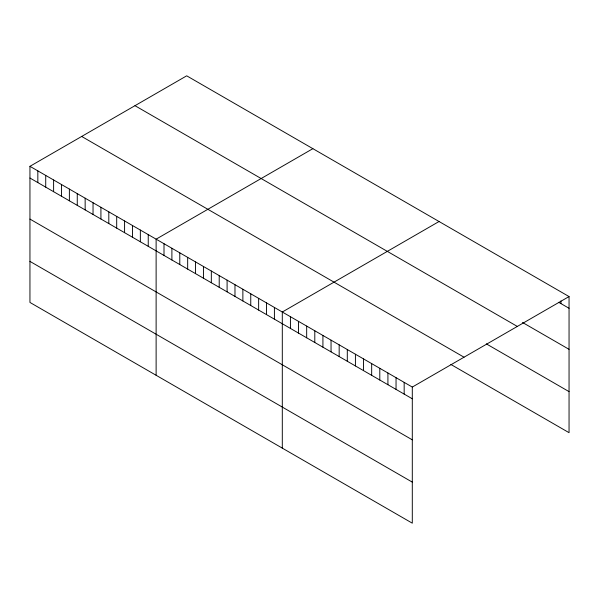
<?xml version="1.0" encoding="UTF-8"?>
<svg xmlns="http://www.w3.org/2000/svg" width="599" height="599" viewBox="0 0 599 599"><rect width="100%" height="100%" fill="white"/><g stroke="black" fill="none" stroke-linecap="round" stroke-linejoin="round"><path stroke-width="0.9" d="M29.95 166.32L412.299 387.066L412.299 523.182L29.95 302.435L29.95 166.32L186.701 75.818L569.05 296.565L569.05 432.68L450.867 364.447M312.88 148.664L156.122 239.166L156.122 375.281M439.052 221.51L282.301 312.012L282.301 448.127M412.299 387.066L569.05 296.565M558.71 302.308L569.05 308.283M522.515 322.464L569.05 349.329M134.977 105.686L517.319 326.433M486.321 343.863L569.05 391.626M81.681 136.452L464.023 357.199M29.95 178.038L412.299 398.784M29.95 219.084L412.299 439.831M29.95 261.381L412.299 482.128M560.926 300.885L560.926 303.588M404.168 382.379L404.168 394.09M396.044 377.684L396.044 389.402M387.92 372.997L387.92 384.708M379.796 368.303L379.796 380.021M371.672 363.615L371.672 375.326M363.548 358.921L363.548 370.639M355.424 354.234L355.424 365.944M347.3 349.539L347.3 361.257M339.169 344.852L339.169 356.562M331.045 340.157L331.045 351.875M322.921 335.47L322.921 347.18M314.797 330.775L314.797 342.493M306.673 326.088L306.673 337.799M298.549 321.393L298.549 333.111M290.425 316.706L290.425 328.417M274.409 307.459L274.409 319.177M266.525 302.907L266.525 314.625M258.641 298.354L258.641 310.072M250.756 293.802L250.756 305.52M242.872 289.25L242.872 300.968M234.98 284.697L234.98 296.408M227.096 280.145L227.096 291.855M219.212 275.592L219.212 287.303M211.327 271.04L211.327 282.75M203.443 266.488L203.443 278.198M195.551 261.935L195.551 273.646M187.667 257.375L187.667 269.093M179.782 252.823L179.782 264.541M171.898 248.271L171.898 259.988M164.006 243.718L164.006 255.436M148.238 234.613L148.238 246.331M140.353 230.061L140.353 241.779M132.469 225.509L132.469 237.226M124.577 220.956L124.577 232.674M116.693 216.404L116.693 228.122M108.808 211.851L108.808 223.562M100.924 207.299L100.924 219.009M93.04 202.747L93.04 214.457M85.148 198.194L85.148 209.905M77.264 193.642L77.264 205.352M69.379 189.089L69.379 200.8M61.495 184.529L61.495 196.247M53.61 179.977L53.61 191.695M45.719 175.425L45.719 187.143M37.834 170.872L37.834 182.59"/></g></svg>
